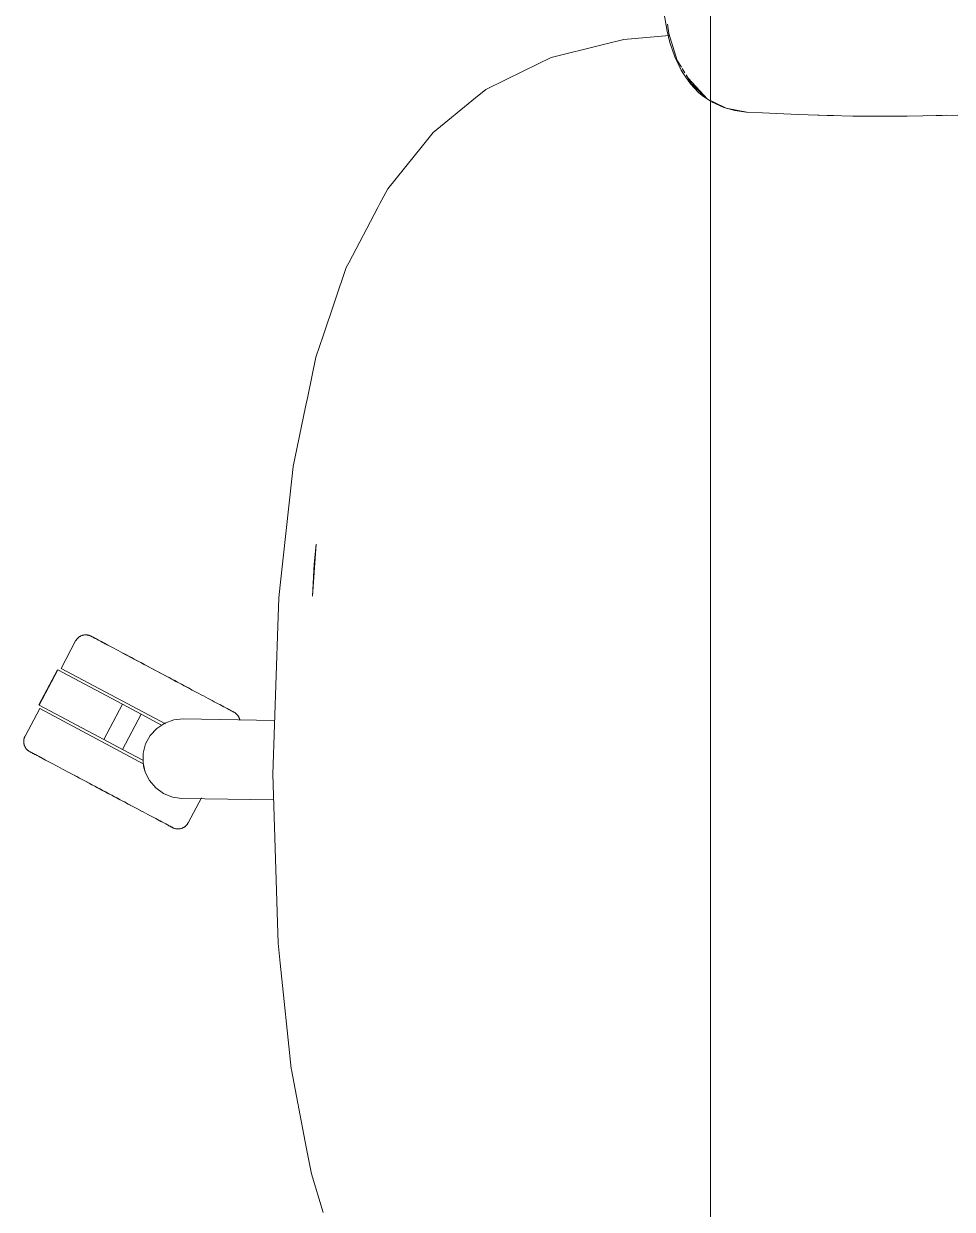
# Model space of a CAD drawing. Header units: millimetres. Extents: x 79795 to 317870, y -36033 to 97293.
# Drawn here: x 193104.4 to 193431.2, y 11280.7 to 11697.8 of the extents above; entities that cross this region are included whole.
import ezdxf

# ---------------------------------------------------------------- set-up
doc = ezdxf.new("R2010")
doc.units = ezdxf.units.MM
doc.header["$MEASUREMENT"] = 0
doc.layers.add('G-IMPT', color=8, linetype='CONTINUOUS', lineweight=9)
doc.layers.add('I-FURN', color=8, linetype='CONTINUOUS', lineweight=9)

msp = doc.modelspace()

# ---------------------------------------------------------------- linework, layer by layer
at = {"layer": 'G-IMPT'}
for p, q in [((193330.87, 11695.19), (193329.75, 11701.95)), ((193330.96, 11697.64), (193331.42, 11694.35)), ((193331.55, 11693.73), (193315.68, 11692.28)), ((193331.85, 11691.26), (193330.87, 11695.19)), ((193331.42, 11694.35), (193334.45, 11684.95)), ((193290.07, 11686), (193308.01, 11690.4)), ((193308.01, 11690.4), (193310.39, 11690.99)), ((193315.68, 11692.28), (193310.39, 11690.99)), ((193331.85, 11691.26), (193333.59, 11686.17)), ((193285.71, 11683.85), (193290.07, 11686)), ((193333.59, 11686.17), (193335.79, 11681.54)), ((193334.45, 11684.95), (193335.92, 11682.5)), ((193285.71, 11683.85), (193274.24, 11678.21)), ((193335.79, 11681.54), (193336.6, 11680.16)), ((193336.2, 11682.03), (193337.06, 11680.59)), ((193267.08, 11674.68), (193274.24, 11678.21)), ((193339.05, 11676.71), (193336.6, 11680.16)), ((193337.53, 11679.81), (193339.41, 11676.65)), ((193338.22, 11678.74), (193345.12, 11671.35)), ((193338.22, 11678.74), (193339.5, 11677.27)), ((193341.91, 11673.66), (193339.05, 11676.71)), ((193339.41, 11676.65), (193345.12, 11671.35)), ((193339.63, 11677.12), (193342.71, 11673.58)), ((193263.42, 11671.71), (193267.08, 11674.68)), ((193341.91, 11673.66), (193343.23, 11672.53)), ((193345.12, 11671.35), (193342.71, 11673.58)), ((193346.09, 11670.57), (193343.23, 11672.53)), ((193263.42, 11671.71), (193248.48, 11659.54)), ((193347.36, 11670.24), (193346.09, 11670.87)), ((193346.45, 11670.32), (193350.78, 11668.34)), ((193347.36, 11670.24), (193351.62, 11668.14)), ((193354.73, 11667.27), (193350.78, 11668.34)), ((193351.62, 11668.14), (193358.96, 11666.77)), ((193358.74, 11666.77), (193354.73, 11667.27)), ((193364.4, 11666.49), (193358.74, 11666.77)), ((193364.4, 11666.49), (193376.96, 11665.87)), ((193380.51, 11665.75), (193376.96, 11665.87)), ((193396.18, 11665.37), (193380.51, 11665.75)), ((193383.91, 11665.69), (193387.24, 11665.55)), ((193389.45, 11665.55), (193387.24, 11665.55)), ((193396.18, 11665.37), (193400.69, 11665.32)), ((193400.69, 11665.32), (193415.4, 11665.33)), ((193420.88, 11665.4), (193415.4, 11665.33)), ((193420.88, 11665.4), (193433.18, 11665.69)), ((193427.65, 11665.53), (193425.57, 11665.54)), ((193429.31, 11665.61), (193427.65, 11665.53)), ((193248.48, 11659.54), (193244.71, 11654.87)), ((193232.51, 11639.74), (193244.71, 11654.87)), ((193232.51, 11639.74), (193229.8, 11634.61)), ((193229.07, 11633.23), (193218.78, 11613.72)), ((193229.07, 11633.23), (193229.8, 11634.61)), ((193209.75, 11587.98), (193217.9, 11612.06)), ((193218.78, 11613.72), (193217.9, 11612.06)), ((193209.75, 11587.98), (193207.23, 11580.54)), ((193204.36, 11566.72), (193207.23, 11580.54)), ((193203.6, 11563.04), (193204.36, 11566.72)), ((193203.6, 11563.04), (193199.25, 11542.09)), ((193199.25, 11542.09), (193198.76, 11537.68)), ((193194.64, 11500.23), (193198.76, 11537.68)), ((193206.03, 11496.4), (193207.28, 11514.67)), ((193207.28, 11514.67), (193206.67, 11507.73)), ((193206.03, 11496.4), (193206.67, 11507.73)), ((193194.64, 11500.23), (193194.15, 11495.86)), ((193193.83, 11485.92), (193194.15, 11495.86)), ((193193.83, 11485.92), (193192.13, 11433.74)), ((193192.13, 11433.74), (193193.74, 11381.57)), ((193193.74, 11381.57), (193193.97, 11374.31)), ((193194.7, 11367.25), (193193.97, 11374.31)), ((193198.52, 11330.25), (193194.7, 11367.25)), ((193198.52, 11330.25), (193198.61, 11329.79)), ((193203.48, 11304.41), (193198.61, 11329.79)), ((193203.48, 11304.41), (193204.18, 11300.75)), ((193205.64, 11293.15), (193204.18, 11300.75)), ((193209.83, 11279.54), (193205.64, 11293.15))]:
    msp.add_line(p, q, dxfattribs=at)
at = {"layer": 'I-FURN'}
for p, q in [((193346.09, 10675.97), (193346.09, 12075.97)), ((193346.09, 12075.97), (193346.09, 10675.97)), ((193122.67, 11480.66), (193117.52, 11470.98)), ((193122.67, 11480.66), (193122.75, 11480.81)), ((193122.75, 11480.81), (193122.84, 11480.94)), ((193122.84, 11480.94), (193122.93, 11481.08)), ((193122.93, 11481.08), (193123.02, 11481.21)), ((193123.02, 11481.21), (193123.12, 11481.33)), ((193123.12, 11481.33), (193123.23, 11481.46)), ((193123.23, 11481.46), (193123.34, 11481.57)), ((193123.34, 11481.57), (193123.45, 11481.69)), ((193123.45, 11481.69), (193123.57, 11481.8)), ((193123.57, 11481.8), (193123.69, 11481.9)), ((193123.69, 11481.9), (193123.82, 11482)), ((193123.82, 11482), (193123.95, 11482.09)), ((193123.95, 11482.09), (193124.08, 11482.18)), ((193124.08, 11482.18), (193124.22, 11482.27)), ((193124.22, 11482.27), (193124.36, 11482.34)), ((193124.36, 11482.34), (193124.51, 11482.42)), ((193124.51, 11482.42), (193124.65, 11482.48)), ((193124.65, 11482.48), (193124.8, 11482.54)), ((193124.8, 11482.54), (193124.96, 11482.6)), ((193124.96, 11482.6), (193125.11, 11482.64)), ((193125.11, 11482.64), (193125.27, 11482.69)), ((193125.27, 11482.69), (193125.42, 11482.72)), ((193125.42, 11482.72), (193125.58, 11482.75)), ((193125.58, 11482.75), (193125.74, 11482.77)), ((193125.74, 11482.77), (193125.9, 11482.79)), ((193125.9, 11482.79), (193126.06, 11482.8)), ((193126.06, 11482.8), (193126.22, 11482.8)), ((193126.22, 11482.8), (193126.38, 11482.8)), ((193126.38, 11482.8), (193126.55, 11482.79)), ((193126.55, 11482.79), (193126.71, 11482.77)), ((193126.71, 11482.77), (193126.87, 11482.75)), ((193126.87, 11482.75), (193127.02, 11482.72)), ((193127.02, 11482.72), (193127.18, 11482.69)), ((193127.18, 11482.69), (193127.34, 11482.65)), ((193127.34, 11482.65), (193127.49, 11482.6)), ((193127.49, 11482.6), (193127.64, 11482.55)), ((193127.64, 11482.55), (193127.79, 11482.49)), ((193127.79, 11482.49), (193127.94, 11482.42)), ((193127.94, 11482.42), (193128.09, 11482.35)), ((193128.09, 11482.35), (193128.12, 11482.33)), ((193128.12, 11482.33), (193128.14, 11482.32)), ((193128.13, 11482.33), (193128.12, 11482.33)), ((193128.17, 11482.31), (193128.13, 11482.33)), ((193128.14, 11482.32), (193128.2, 11482.29)), ((193128.25, 11482.26), (193128.17, 11482.31)), ((193128.2, 11482.29), (193128.3, 11482.23)), ((193128.38, 11482.2), (193128.25, 11482.26)), ((193128.3, 11482.23), (193128.45, 11482.16)), ((193128.54, 11482.11), (193128.38, 11482.2)), ((193128.45, 11482.16), (193128.63, 11482.06)), ((193128.74, 11482), (193128.54, 11482.11)), ((193128.63, 11482.06), (193128.84, 11481.95)), ((193128.98, 11481.88), (193128.74, 11482)), ((193128.84, 11481.95), (193129.1, 11481.81)), ((193129.26, 11481.73), (193128.98, 11481.88)), ((193129.1, 11481.81), (193129.4, 11481.65)), ((193129.58, 11481.56), (193129.26, 11481.73)), ((193129.4, 11481.65), (193129.74, 11481.47)), ((193129.93, 11481.37), (193129.58, 11481.56)), ((193129.74, 11481.47), (193130.11, 11481.28)), ((193130.33, 11481.16), (193129.93, 11481.37)), ((193130.11, 11481.28), (193130.52, 11481.06)), ((193130.75, 11480.93), (193130.33, 11481.16)), ((193130.52, 11481.06), (193130.96, 11480.82)), ((193131.22, 11480.68), (193130.75, 11480.93)), ((193130.96, 11480.82), (193131.45, 11480.56)), ((193131.72, 11480.42), (193131.22, 11480.68)), ((193131.45, 11480.56), (193131.96, 11480.29)), ((193132.26, 11480.13), (193131.72, 11480.42)), ((193131.96, 11480.29), (193132.51, 11480)), ((193132.83, 11479.83), (193132.26, 11480.13)), ((193132.51, 11480), (193133.1, 11479.69)), ((193133.43, 11479.51), (193132.83, 11479.83)), ((193134.06, 11479.17), (193133.43, 11479.51)), ((193134.73, 11478.82), (193134.06, 11479.17)), ((193135.42, 11478.45), (193134.73, 11478.82)), ((193136.14, 11478.07), (193135.42, 11478.45)), ((193136.89, 11477.67), (193136.14, 11478.07)), ((193137.67, 11477.26), (193136.89, 11477.67)), ((193138.47, 11476.83), (193137.67, 11477.26)), ((193139.29, 11476.39), (193138.47, 11476.83)), ((193138.84, 11476.63), (193139.68, 11476.19)), ((193140.14, 11475.94), (193139.29, 11476.39)), ((193139.68, 11476.19), (193140.54, 11475.73)), ((193141.01, 11475.48), (193140.14, 11475.94)), ((193140.54, 11475.73), (193141.41, 11475.26)), ((193141.89, 11475.01), (193141.01, 11475.48)), ((193141.41, 11475.26), (193142.31, 11474.79)), ((193142.8, 11474.53), (193141.89, 11475.01)), ((193142.31, 11474.79), (193143.22, 11474.3)), ((193143.72, 11474.04), (193142.8, 11474.53)), ((193143.22, 11474.3), (193144.15, 11473.81)), ((193144.66, 11473.54), (193143.72, 11474.04)), ((193144.15, 11473.81), (193145.1, 11473.31)), ((193145.61, 11473.03), (193144.66, 11473.54)), ((193145.1, 11473.31), (193146.05, 11472.8)), ((193146.58, 11472.52), (193145.61, 11473.03)), ((193146.05, 11472.8), (193147.02, 11472.28)), ((193147.55, 11472), (193146.58, 11472.52)), ((193147.02, 11472.28), (193148, 11471.76)), ((193116.23, 11470.53), (193109.66, 11458.17)), ((193109.83, 11458.08), (193116.4, 11470.44)), ((193116.4, 11470.44), (193139.11, 11458.37)), ((193154.27, 11451.44), (193117.52, 11470.98)), ((193148.53, 11471.48), (193147.55, 11472)), ((193148, 11471.76), (193148.99, 11471.24)), ((193149.52, 11470.95), (193148.53, 11471.48)), ((193148.99, 11471.24), (193149.98, 11470.71)), ((193150.52, 11470.42), (193149.52, 11470.95)), ((193149.98, 11470.71), (193150.98, 11470.18)), ((193151.52, 11469.89), (193150.52, 11470.42)), ((193150.98, 11470.18), (193151.99, 11469.64)), ((193152.53, 11469.36), (193151.52, 11469.89)), ((193151.99, 11469.64), (193152.99, 11469.11)), ((193153.53, 11468.82), (193152.53, 11469.36)), ((193152.99, 11469.11), (193154, 11468.57)), ((193154.54, 11468.29), (193153.53, 11468.82)), ((193154, 11468.57), (193155, 11468.04)), ((193155.54, 11467.75), (193154.54, 11468.29)), ((193155, 11468.04), (193156, 11467.51)), ((193156.54, 11467.22), (193155.54, 11467.75)), ((193156, 11467.51), (193157, 11466.98)), ((193157.53, 11466.69), (193156.54, 11467.22)), ((193157, 11466.98), (193157.99, 11466.45)), ((193158.52, 11466.17), (193157.53, 11466.69)), ((193157.99, 11466.45), (193158.97, 11465.93)), ((193159.5, 11465.65), (193158.52, 11466.17)), ((193158.97, 11465.93), (193159.95, 11465.41)), ((193160.47, 11465.13), (193159.5, 11465.65)), ((193159.95, 11465.41), (193160.91, 11464.9)), ((193161.43, 11464.62), (193160.47, 11465.13)), ((193160.91, 11464.9), (193161.86, 11464.39)), ((193162.37, 11464.12), (193161.43, 11464.62)), ((193161.86, 11464.39), (193162.8, 11463.89)), ((193163.3, 11463.63), (193162.37, 11464.12)), ((193162.8, 11463.89), (193163.72, 11463.4)), ((193164.21, 11463.14), (193163.3, 11463.63)), ((193163.72, 11463.4), (193164.63, 11462.92)), ((193165.11, 11462.67), (193164.21, 11463.14)), ((193165.99, 11462.2), (193165.11, 11462.67)), ((193166.84, 11461.74), (193165.99, 11462.2)), ((193167.68, 11461.3), (193166.84, 11461.74)), ((193168.49, 11460.87), (193167.68, 11461.3)), ((193169.28, 11460.45), (193168.49, 11460.87)), ((193170.04, 11460.04), (193169.28, 11460.45)), ((193170.77, 11459.65), (193170.04, 11460.04)), ((193171.48, 11459.28), (193170.77, 11459.65)), ((193110.01, 11456.85), (193104.86, 11447.17)), ((193132.54, 11446.01), (193109.83, 11458.08)), ((193146.73, 11437.33), (193110.01, 11456.85)), ((193132.54, 11446.01), (193139.11, 11458.37)), ((193139.11, 11458.37), (193145.75, 11454.84)), ((193172.16, 11458.92), (193171.48, 11459.28)), ((193172.81, 11458.57), (193172.16, 11458.92)), ((193173.42, 11458.24), (193172.81, 11458.57)), ((193174.01, 11457.93), (193173.42, 11458.24)), ((193173.7, 11458.1), (193174.27, 11457.8)), ((193174.56, 11457.64), (193174.01, 11457.93)), ((193174.27, 11457.8), (193174.8, 11457.51)), ((193175.08, 11457.37), (193174.56, 11457.64)), ((193174.8, 11457.51), (193175.3, 11457.25)), ((193175.56, 11457.11), (193175.08, 11457.37)), ((193175.3, 11457.25), (193175.77, 11457)), ((193176, 11456.87), (193175.56, 11457.11)), ((193175.77, 11457), (193176.2, 11456.77)), ((193176.41, 11456.65), (193176, 11456.87)), ((193176.2, 11456.77), (193176.59, 11456.56)), ((193176.79, 11456.46), (193176.41, 11456.65)), ((193176.59, 11456.56), (193176.95, 11456.37)), ((193177.12, 11456.28), (193176.79, 11456.46)), ((193176.95, 11456.37), (193177.26, 11456.2)), ((193177.42, 11456.12), (193177.12, 11456.28)), ((193177.26, 11456.2), (193177.54, 11456.05)), ((193177.68, 11455.98), (193177.42, 11456.12)), ((193177.54, 11456.05), (193177.78, 11455.93)), ((193177.9, 11455.87), (193177.68, 11455.98)), ((193177.78, 11455.93), (193177.99, 11455.82)), ((193178.08, 11455.77), (193177.9, 11455.87)), ((193177.99, 11455.82), (193178.15, 11455.73)), ((193178.22, 11455.7), (193178.08, 11455.77)), ((193178.15, 11455.73), (193178.27, 11455.67)), ((193178.32, 11455.64), (193178.22, 11455.7)), ((193178.27, 11455.67), (193178.35, 11455.62)), ((193178.38, 11455.61), (193178.32, 11455.64)), ((193178.35, 11455.62), (193178.39, 11455.6)), ((193178.4, 11455.6), (193178.38, 11455.61)), ((193178.39, 11455.6), (193178.4, 11455.6)), ((193178.4, 11455.6), (193178.54, 11455.52)), ((193178.54, 11455.52), (193178.68, 11455.44)), ((193178.68, 11455.44), (193178.81, 11455.35)), ((193139.18, 11442.48), (193145.75, 11454.84)), ((193145.75, 11454.84), (193152.89, 11451.04)), ((193151.21, 11449.9), (193154.02, 11451.77)), ((193154.02, 11451.77), (193157.2, 11452.91)), ((193157.2, 11452.91), (193160.55, 11453.26)), ((193160.55, 11453.26), (193192.74, 11452.69)), ((193178.81, 11455.35), (193178.94, 11455.25)), ((193178.94, 11455.25), (193179.07, 11455.15)), ((193179.07, 11455.15), (193179.19, 11455.05)), ((193179.19, 11455.05), (193179.31, 11454.94)), ((193179.31, 11454.94), (193179.42, 11454.82)), ((193179.42, 11454.82), (193179.53, 11454.7)), ((193179.53, 11454.7), (193179.64, 11454.58)), ((193179.64, 11454.58), (193179.73, 11454.45)), ((193179.73, 11454.45), (193179.83, 11454.32)), ((193179.83, 11454.32), (193179.92, 11454.19)), ((193179.92, 11454.19), (193180, 11454.05)), ((193180, 11454.05), (193180.08, 11453.91)), ((193180.08, 11453.91), (193180.15, 11453.77)), ((193180.15, 11453.77), (193180.22, 11453.62)), ((193180.22, 11453.62), (193180.28, 11453.47)), ((193180.28, 11453.47), (193180.33, 11453.32)), ((193180.33, 11453.32), (193180.38, 11453.16)), ((193180.38, 11453.16), (193180.42, 11453.01)), ((193180.42, 11453.01), (193180.45, 11452.85)), ((193104.77, 11446.98), (193104.84, 11447.13)), ((193104.84, 11447.13), (193104.86, 11447.17)), ((193147.31, 11444.45), (193148.93, 11447.41)), ((193148.93, 11447.41), (193151.21, 11449.9)), ((193104.39, 11445.43), (193104.4, 11445.59)), ((193104.39, 11445.27), (193104.39, 11445.43)), ((193104.39, 11445.1), (193104.39, 11445.27)), ((193104.4, 11444.94), (193104.39, 11445.1)), ((193104.4, 11445.59), (193104.42, 11445.75)), ((193104.42, 11444.78), (193104.4, 11444.94)), ((193104.42, 11445.75), (193104.44, 11445.91)), ((193104.44, 11444.62), (193104.42, 11444.78)), ((193104.44, 11445.91), (193104.47, 11446.07)), ((193104.47, 11444.46), (193104.44, 11444.62)), ((193104.47, 11446.07), (193104.5, 11446.22)), ((193104.51, 11444.31), (193104.47, 11444.46)), ((193104.5, 11446.22), (193104.54, 11446.38)), ((193104.55, 11444.15), (193104.51, 11444.31)), ((193104.54, 11446.38), (193104.59, 11446.53)), ((193104.6, 11444), (193104.55, 11444.15)), ((193104.59, 11446.53), (193104.65, 11446.69)), ((193104.65, 11443.85), (193104.6, 11444)), ((193104.65, 11446.69), (193104.71, 11446.84)), ((193104.71, 11443.7), (193104.65, 11443.85)), ((193104.71, 11446.84), (193104.77, 11446.98)), ((193104.78, 11443.55), (193104.71, 11443.7)), ((193104.85, 11443.41), (193104.78, 11443.55)), ((193104.93, 11443.26), (193104.85, 11443.41)), ((193105.01, 11443.13), (193104.93, 11443.26)), ((193105.1, 11442.99), (193105.01, 11443.13)), ((193105.19, 11442.86), (193105.1, 11442.99)), ((193139.18, 11442.48), (193132.54, 11446.01)), ((193146.45, 11441.19), (193147.31, 11444.45)), ((193105.29, 11442.73), (193105.19, 11442.86)), ((193105.4, 11442.61), (193105.29, 11442.73)), ((193105.51, 11442.49), (193105.4, 11442.61)), ((193105.62, 11442.38), (193105.51, 11442.49)), ((193105.74, 11442.27), (193105.62, 11442.38)), ((193105.86, 11442.16), (193105.74, 11442.27)), ((193105.99, 11442.06), (193105.86, 11442.16)), ((193106.12, 11441.97), (193105.99, 11442.06)), ((193106.25, 11441.88), (193106.12, 11441.97)), ((193106.39, 11441.79), (193106.25, 11441.88)), ((193106.53, 11441.72), (193106.39, 11441.79)), ((193106.53, 11441.71), (193106.53, 11441.72)), ((193106.53, 11441.72), (193106.55, 11441.7)), ((193106.58, 11441.69), (193106.53, 11441.71)), ((193106.55, 11441.7), (193106.61, 11441.67)), ((193106.66, 11441.65), (193106.58, 11441.69)), ((193106.61, 11441.67), (193106.71, 11441.62)), ((193106.78, 11441.58), (193106.66, 11441.65)), ((193106.71, 11441.62), (193106.85, 11441.54)), ((193106.94, 11441.5), (193106.78, 11441.58)), ((193106.85, 11441.54), (193107.03, 11441.45)), ((193107.14, 11441.39), (193106.94, 11441.5)), ((193107.03, 11441.45), (193107.25, 11441.33)), ((193107.38, 11441.26), (193107.14, 11441.39)), ((193107.25, 11441.33), (193107.51, 11441.19)), ((193107.66, 11441.11), (193107.38, 11441.26)), ((193107.51, 11441.19), (193107.8, 11441.04)), ((193107.98, 11440.94), (193107.66, 11441.11)), ((193107.8, 11441.04), (193108.14, 11440.86)), ((193108.34, 11440.75), (193107.98, 11440.94)), ((193108.14, 11440.86), (193108.51, 11440.66)), ((193108.73, 11440.54), (193108.34, 11440.75)), ((193108.51, 11440.66), (193108.92, 11440.44)), ((193109.16, 11440.32), (193108.73, 11440.54)), ((193108.92, 11440.44), (193109.37, 11440.2)), ((193109.62, 11440.07), (193109.16, 11440.32)), ((193109.37, 11440.2), (193109.85, 11439.95)), ((193110.13, 11439.8), (193109.62, 11440.07)), ((193109.85, 11439.95), (193110.37, 11439.67)), ((193110.66, 11439.52), (193110.13, 11439.8)), ((193110.37, 11439.67), (193110.92, 11439.38)), ((193111.23, 11439.22), (193110.66, 11439.52)), ((193110.92, 11439.38), (193111.5, 11439.07)), ((193111.5, 11439.07), (193112.12, 11438.74)), ((193112.12, 11438.74), (193112.77, 11438.4)), ((193146.32, 11438.68), (193139.18, 11442.48)), ((193146.39, 11437.82), (193146.45, 11441.19)), ((193112.77, 11438.4), (193113.45, 11438.04)), ((193113.45, 11438.04), (193114.15, 11437.66)), ((193114.15, 11437.66), (193114.89, 11437.27)), ((193114.89, 11437.27), (193115.65, 11436.87)), ((193115.65, 11436.87), (193116.44, 11436.45)), ((193116.44, 11436.45), (193117.25, 11436.02)), ((193117.25, 11436.02), (193118.08, 11435.57)), ((193118.08, 11435.57), (193118.94, 11435.12)), ((193118.94, 11435.12), (193119.82, 11434.65)), ((193119.82, 11434.65), (193120.71, 11434.17)), ((193147.14, 11434.53), (193146.39, 11437.82)), ((193121.2, 11433.91), (193120.71, 11434.18)), ((193120.71, 11434.17), (193121.63, 11433.69)), ((193122.13, 11433.42), (193121.2, 11433.91)), ((193121.63, 11433.69), (193122.56, 11433.19)), ((193123.07, 11432.92), (193122.13, 11433.42)), ((193122.56, 11433.19), (193123.5, 11432.69)), ((193124.02, 11432.42), (193123.07, 11432.92)), ((193123.5, 11432.69), (193124.46, 11432.18)), ((193124.98, 11431.9), (193124.02, 11432.42)), ((193124.46, 11432.18), (193125.43, 11431.67)), ((193125.95, 11431.39), (193124.98, 11431.9)), ((193125.43, 11431.67), (193126.41, 11431.15)), ((193126.94, 11430.86), (193125.95, 11431.39)), ((193126.41, 11431.15), (193127.39, 11430.62)), ((193127.93, 11430.34), (193126.94, 11430.86)), ((193127.39, 11430.62), (193128.39, 11430.09)), ((193148.66, 11431.52), (193147.14, 11434.53)), ((193150.85, 11428.95), (193148.66, 11431.52)), ((193128.93, 11429.81), (193127.93, 11430.34)), ((193128.39, 11430.09), (193129.39, 11429.56)), ((193129.93, 11429.27), (193128.93, 11429.81)), ((193129.39, 11429.56), (193130.39, 11429.03)), ((193130.93, 11428.74), (193129.93, 11429.27)), ((193130.39, 11429.03), (193131.39, 11428.49)), ((193131.94, 11428.21), (193130.93, 11428.74)), ((193131.39, 11428.49), (193132.4, 11427.96)), ((193132.94, 11427.67), (193131.94, 11428.21)), ((193132.4, 11427.96), (193133.4, 11427.43)), ((193133.94, 11427.14), (193132.94, 11427.67)), ((193133.4, 11427.43), (193134.41, 11426.89)), ((193134.94, 11426.61), (193133.94, 11427.14)), ((193134.41, 11426.89), (193135.4, 11426.36)), ((193135.94, 11426.08), (193134.94, 11426.61)), ((193135.4, 11426.36), (193136.39, 11425.84)), ((193153.59, 11426.99), (193150.85, 11428.95)), ((193156.72, 11425.74), (193153.59, 11426.99)), ((193136.93, 11425.55), (193135.94, 11426.08)), ((193136.39, 11425.84), (193137.38, 11425.31)), ((193137.9, 11425.03), (193136.93, 11425.55)), ((193137.38, 11425.31), (193138.35, 11424.79)), ((193138.87, 11424.52), (193137.9, 11425.03)), ((193138.35, 11424.79), (193139.31, 11424.28)), ((193139.83, 11424.01), (193138.87, 11424.52)), ((193139.31, 11424.28), (193140.27, 11423.78)), ((193140.77, 11423.51), (193139.83, 11424.01)), ((193140.27, 11423.78), (193141.2, 11423.28)), ((193141.7, 11423.01), (193140.77, 11423.51)), ((193141.2, 11423.28), (193142.13, 11422.79)), ((193142.62, 11422.53), (193141.7, 11423.01)), ((193142.13, 11422.79), (193143.03, 11422.31)), ((193143.51, 11422.05), (193142.62, 11422.53)), ((193143.03, 11422.31), (193143.92, 11421.83)), ((193144.39, 11421.58), (193143.51, 11422.05)), ((193160.07, 11425.27), (193156.72, 11425.74)), ((193192.41, 11424.71), (193160.07, 11425.27)), ((193162.25, 11416.65), (193166.95, 11425.49)), ((193143.92, 11421.83), (193144.79, 11421.37)), ((193145.25, 11421.13), (193144.39, 11421.58)), ((193144.79, 11421.37), (193145.63, 11420.92)), ((193146.08, 11420.68), (193145.25, 11421.13)), ((193145.63, 11420.92), (193146.46, 11420.48)), ((193146.46, 11420.48), (193147.26, 11420.06)), ((193147.26, 11420.06), (193148.04, 11419.65)), ((193148.04, 11419.65), (193148.79, 11419.25)), ((193148.79, 11419.25), (193149.51, 11418.86)), ((193149.51, 11418.86), (193150.2, 11418.49)), ((193150.2, 11418.49), (193150.87, 11418.14)), ((193150.87, 11418.14), (193151.5, 11417.8)), ((193151.5, 11417.8), (193152.1, 11417.48)), ((193152.41, 11417.32), (193151.83, 11417.63)), ((193152.1, 11417.48), (193152.67, 11417.18)), ((193152.96, 11417.03), (193152.41, 11417.32)), ((193152.67, 11417.18), (193153.21, 11416.9)), ((193153.48, 11416.75), (193152.96, 11417.03)), ((193153.21, 11416.9), (193153.71, 11416.63)), ((193153.96, 11416.49), (193153.48, 11416.75)), ((193153.71, 11416.63), (193154.17, 11416.38)), ((193154.41, 11416.26), (193153.96, 11416.49)), ((193154.17, 11416.38), (193154.6, 11416.15)), ((193154.82, 11416.04), (193154.41, 11416.26)), ((193154.6, 11416.15), (193154.99, 11415.95)), ((193155.19, 11415.84), (193154.82, 11416.04)), ((193154.99, 11415.95), (193155.35, 11415.76)), ((193155.53, 11415.66), (193155.19, 11415.84)), ((193155.35, 11415.76), (193155.67, 11415.59)), ((193155.82, 11415.5), (193155.53, 11415.66)), ((193155.67, 11415.59), (193155.95, 11415.44)), ((193156.08, 11415.37), (193155.82, 11415.5)), ((193155.95, 11415.44), (193156.19, 11415.31)), ((193156.3, 11415.25), (193156.08, 11415.37)), ((193156.19, 11415.31), (193156.39, 11415.2)), ((193156.48, 11415.15), (193156.3, 11415.25)), ((193156.39, 11415.2), (193156.55, 11415.12)), ((193156.62, 11415.08), (193156.48, 11415.15)), ((193156.55, 11415.12), (193156.67, 11415.05)), ((193156.72, 11415.03), (193156.62, 11415.08)), ((193156.67, 11415.05), (193156.76, 11415.01)), ((193156.78, 11414.99), (193156.72, 11415.03)), ((193156.76, 11415.01), (193156.8, 11414.99)), ((193156.8, 11414.98), (193156.78, 11414.99)), ((193156.8, 11414.99), (193156.8, 11414.98)), ((193156.84, 11414.96), (193156.8, 11414.98)), ((193156.99, 11414.89), (193156.84, 11414.96)), ((193157.13, 11414.83), (193156.99, 11414.89)), ((193157.28, 11414.77), (193157.13, 11414.83)), ((193157.44, 11414.71), (193157.28, 11414.77)), ((193157.59, 11414.67), (193157.44, 11414.71)), ((193157.75, 11414.63), (193157.59, 11414.67)), ((193157.9, 11414.59), (193157.75, 11414.63)), ((193158.06, 11414.56), (193157.9, 11414.59)), ((193158.22, 11414.54), (193158.06, 11414.56)), ((193158.38, 11414.52), (193158.22, 11414.54)), ((193158.54, 11414.51), (193158.38, 11414.52)), ((193158.7, 11414.51), (193158.54, 11414.51)), ((193158.86, 11414.52), (193158.7, 11414.51)), ((193159.03, 11414.53), (193158.86, 11414.52)), ((193159.19, 11414.54), (193159.03, 11414.53)), ((193159.35, 11414.56), (193159.19, 11414.54)), ((193159.5, 11414.59), (193159.35, 11414.56)), ((193159.66, 11414.63), (193159.5, 11414.59)), ((193159.82, 11414.67), (193159.66, 11414.63)), ((193159.97, 11414.72), (193159.82, 11414.67)), ((193160.12, 11414.77), (193159.97, 11414.72)), ((193160.27, 11414.83), (193160.12, 11414.77)), ((193160.42, 11414.9), (193160.27, 11414.83)), ((193160.56, 11414.97), (193160.42, 11414.9)), ((193160.7, 11415.05), (193160.56, 11414.97)), ((193160.84, 11415.13), (193160.7, 11415.05)), ((193160.98, 11415.22), (193160.84, 11415.13)), ((193161.11, 11415.31), (193160.98, 11415.22)), ((193161.24, 11415.41), (193161.11, 11415.31)), ((193161.36, 11415.52), (193161.24, 11415.41)), ((193161.48, 11415.63), (193161.36, 11415.52)), ((193161.59, 11415.74), (193161.48, 11415.63)), ((193161.7, 11415.86), (193161.59, 11415.74)), ((193161.81, 11415.98), (193161.7, 11415.86)), ((193161.91, 11416.11), (193161.81, 11415.98)), ((193162, 11416.24), (193161.91, 11416.11)), ((193162.09, 11416.37), (193162, 11416.24)), ((193162.18, 11416.51), (193162.09, 11416.37)), ((193162.25, 11416.65), (193162.18, 11416.51))]:
    msp.add_line(p, q, dxfattribs=at)
msp.add_arc((193160.12, 11439.27), 13.81, 192.3473, 197.336, dxfattribs=at)
msp.add_open_spline([(193146.8, 11435.62), (193146.68, 11436.05), (193146.61, 11436.48), (193146.55, 11436.92)], degree=3, dxfattribs=at)

doc.saveas('drawing.dxf')
